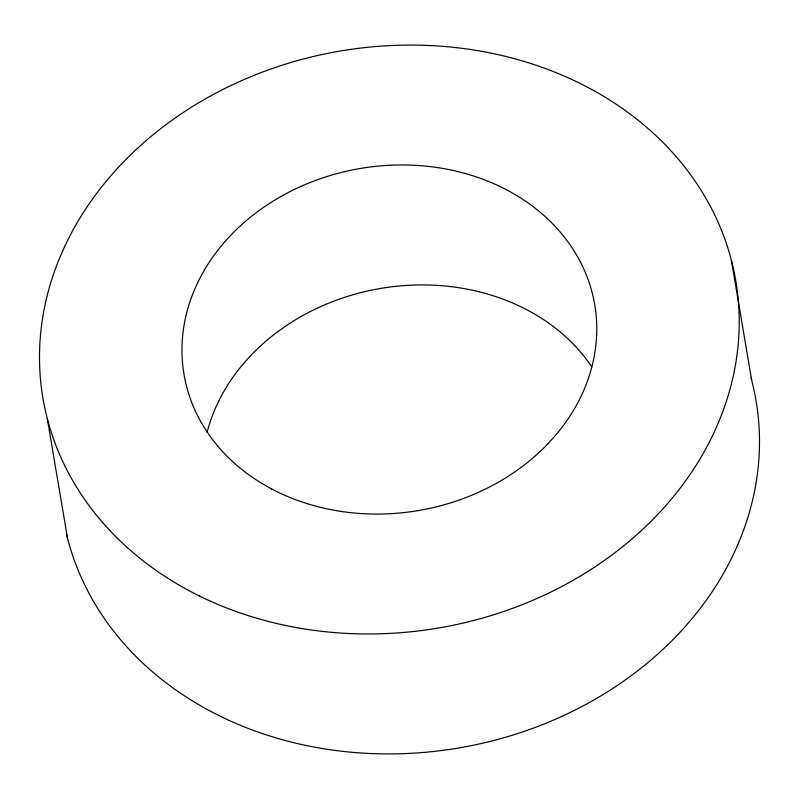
<?xml version="1.0" encoding="UTF-8"?>
<svg xmlns="http://www.w3.org/2000/svg" width="799" height="799" viewBox="0 0 799 799"><rect width="100%" height="100%" fill="white"/><g stroke="black" fill="none" stroke-linecap="round" stroke-linejoin="round"><path stroke-width="1.2" d="M731.425 260.514L751.719 380.474M47.281 418.526L67.575 538.486M207.091 432.289A208.289 173.493 -9.6 0 1 380.424 288.469A208.289 173.493 -9.6 0 1 591.709 366.781M751.09 378.107A351.35 292.644 -9.6 0 1 481.577 743.45A351.35 292.644 -9.6 0 1 66.397 533.732M199.351 595.954A351.35 292.644 -9.6 0 0 738.765 336.619A351.35 292.644 -9.6 0 0 229.952 85.992A351.35 292.644 -9.6 0 0 199.351 595.954M271.81 489.038A208.289 173.493 -9.6 0 0 596.114 342.761A208.289 173.493 -9.6 0 0 300.144 186.756A208.289 173.493 -9.6 0 0 271.81 489.038"/></g></svg>
